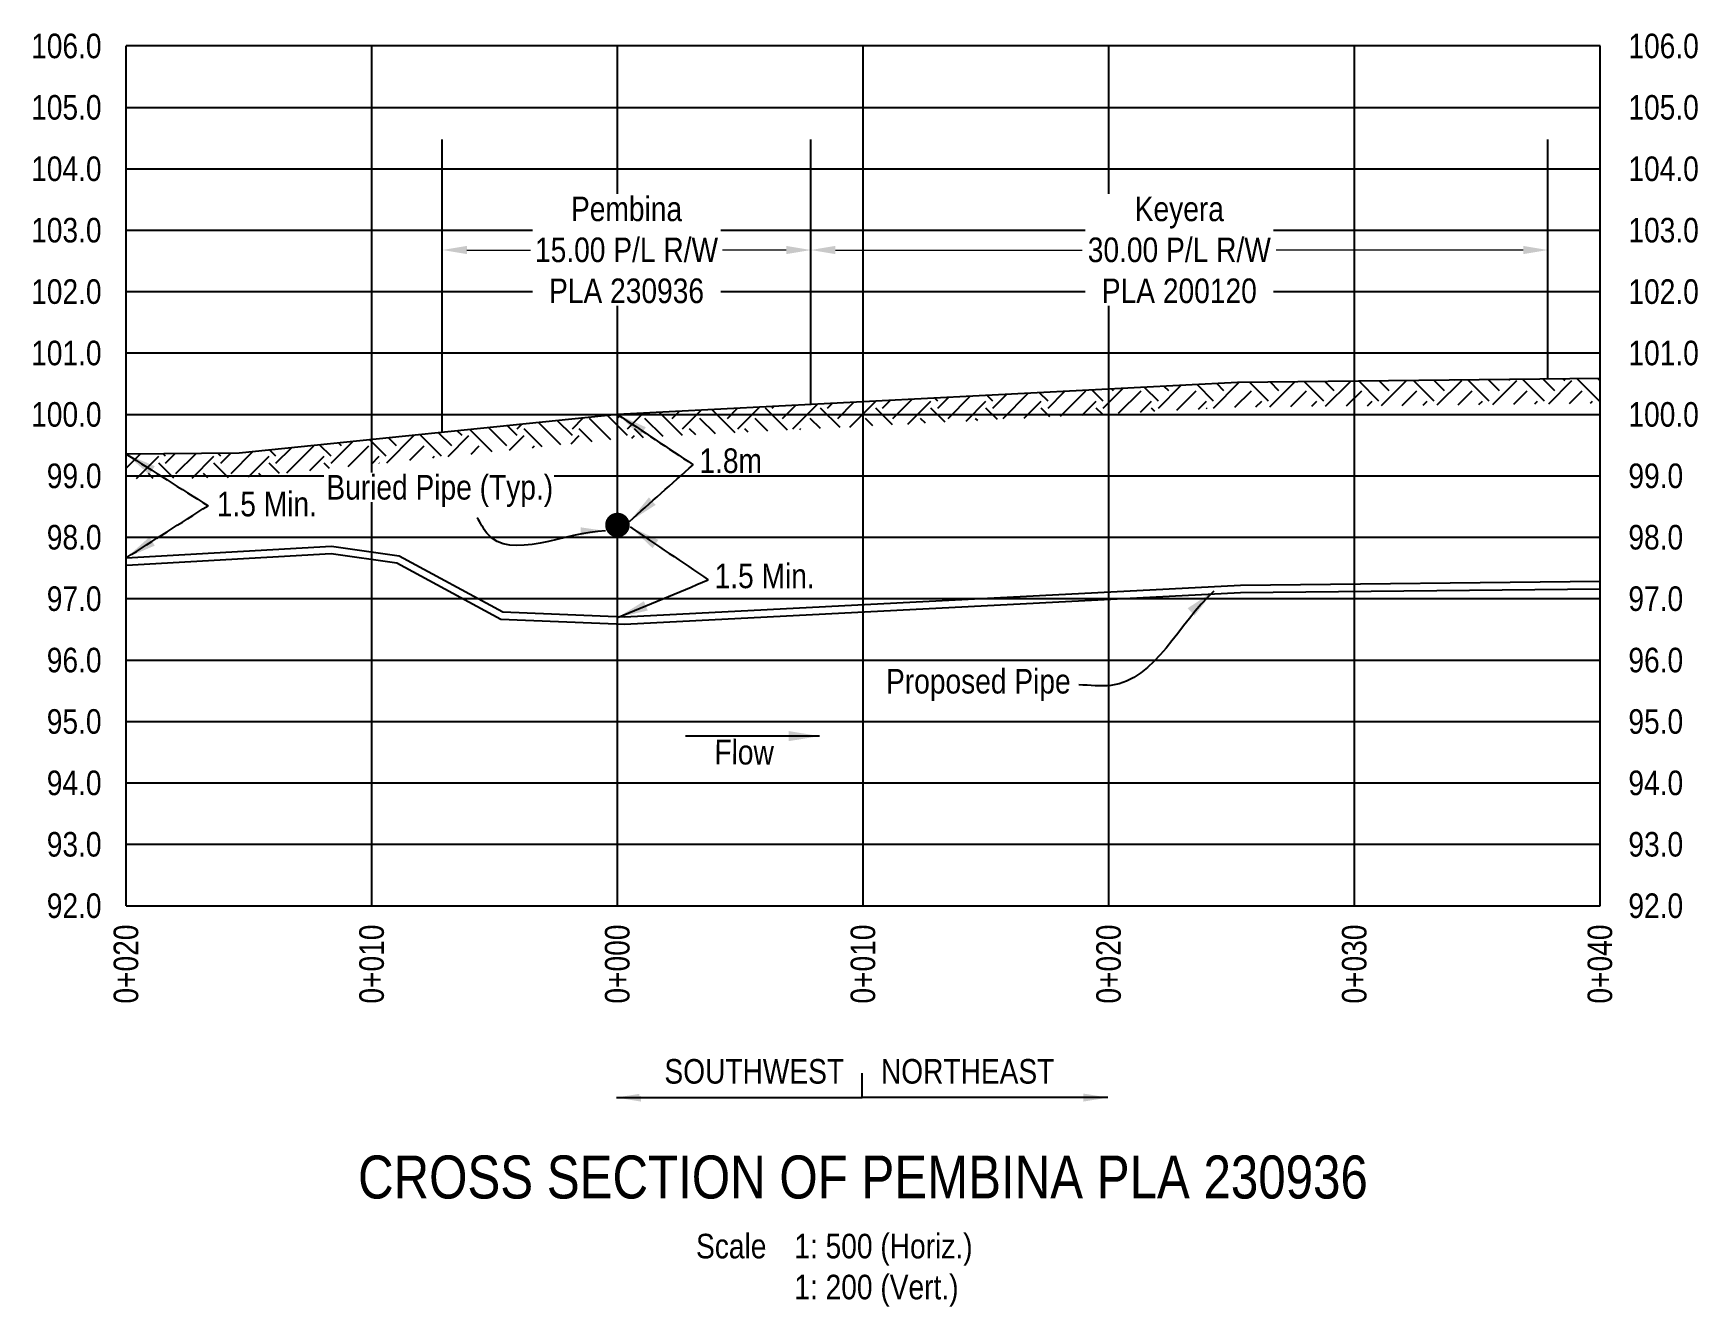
# Model space of a CAD drawing. Extents: x 413456 to 426437, y 6044251 to 6059667.
# Drawn here: x 415259 to 415936, y 6046204 to 6046722 of the extents above; entities that cross this region are included whole.
import ezdxf
from ezdxf.enums import TextEntityAlignment as Align

# ---------------------------------------------------------------- set-up
doc = ezdxf.new("R2010")
doc.units = 0
doc.header["$LTSCALE"] = 5
doc.header["$PDSIZE"] = 0.5
doc.linetypes.add('foc-TOPO', pattern=[1, 0.2, -0.8])
doc.layers.get('Defpoints').update_dxf_attribs({"color": 9})
for name, color, linetype in [('AS-PIPE-UG-T', 44, 'Continuous'), ('CG-NOTES', 7, 'Continuous'), ('DETAIL-T', 7, 'Continuous'), ('L-BD', 7, 'Continuous'), ('L-DETAIL-T', 3, 'Continuous'), ('L-MON', 1, 'Continuous'), ('P-CROSSINGS-GRID', 8, 'Continuous'), ('P-CROSSINGS-GROUND', 48, 'foc-TOPO'), ('P-CROSSINGS-LINE', 3, 'Continuous'), ('P-CROSSINGS-PIPE', 10, 'Continuous'), ('S-T7', 7, 'Continuous')]:
    doc.layers.add(name, color=color, linetype=linetype)
doc.layers.add('F-RW-T', color=190, linetype='Continuous', lineweight=9)
doc.styles.add('140', font='ARIALN.TTF', dxfattribs={"height": 15})
doc.styles.add('80', font='ARIALN.TTF', dxfattribs={"height": 10})
doc.styles.add('80CG', font='ARIALN.TTF', dxfattribs={"height": 10})
doc.styles.add('80L', font='ARIALN.TTF', dxfattribs={"height": 10})
doc.dimstyles.new('COMPASS', dxfattribs={"dimscale": 5, "dimtxt": 10, "dimasz": 2.5, "dimexe": 0.2, "dimexo": 0.0625, "dimgap": 0.5, "dimtad": 0, "dimtih": 1, "dimtoh": 1, "dimzin": 0, "dimdsep": 46, "dimtxsty": '80', "dimcen": 0.1, "dimse1": 1, "dimse2": 1, "dimclrd": 256, "dimclrt": 256, "dimaunit": 1, "dimadec": 4, "dimazin": 0, "dimtfac": 0.06, "dimtofl": 0, "dimtmove": 0, "dimatfit": 1, "dimfxl": 0.2, "dimtolj": 1, "dimtzin": 0, "dimlwd": -1, "dimarcsym": 0})
doc.dimstyles.new('Compass 5 000', dxfattribs={"dimscale": 5, "dimtxt": 9, "dimasz": 2, "dimexe": 0.2, "dimexo": 0.0625, "dimgap": 0.5, "dimtad": 0, "dimtih": 1, "dimtoh": 1, "dimzin": 0, "dimdsep": 46, "dimtxsty": '80CG', "dimcen": 0.1, "dimse1": 1, "dimse2": 1, "dimclrd": 256, "dimclrt": 256, "dimaunit": 1, "dimadec": 4, "dimazin": 0, "dimtfac": 0.06, "dimtofl": 0, "dimtmove": 0, "dimatfit": 1, "dimfxl": 0.2, "dimtolj": 1, "dimtzin": 0, "dimlwd": -1, "dimarcsym": 0})

# ---------------------------------------------------------------- blocks, each defined once
blk = doc.blocks.new('*D205')
at = {"layer": 'Defpoints', "color": 0, "transparency": 16777216}
for p in [(415425.48, 6046630.83), (415575.41, 6046634.04), (415575.41, 6046630.83)]:
    blk.add_point(p, dxfattribs=at)
at = {"layer": 'F-RW-T', "transparency": 16777216}
for p, q in [((415435.48, 6046634.04), (415461.36, 6046634.04)), ((415565.41, 6046634.04), (415539.53, 6046634.04))]:
    blk.add_line(p, q, dxfattribs=at)
for points in [[(415435.48, 6046635.71), (415435.48, 6046632.37), (415425.48, 6046634.04)], [(415565.41, 6046635.71), (415565.41, 6046632.37), (415575.41, 6046634.04)]]:
    blk.add_solid(points, dxfattribs=at)
at = {"layer": 'F-RW-T', "transparency": 16777216, "insert": (415500.45, 6046634.04), "char_height": 10, "attachment_point": 5, "style": '80CG', "bg_fill": 3, "box_fill_scale": 1.1, "bg_fill_color": 256, "bg_fill_true_color": 13158600, "bg_fill_transparency": 0}
blk.add_mtext('\\A1;Pembina\\P15.00 P/L R/W\\PPLA 230936', dxfattribs=at)
blk = doc.blocks.new('*D206')
at = {"layer": 'Defpoints', "color": 0, "transparency": 16777216}
for p in [(415575.41, 6046634.04), (415875.28, 6046634.04), (415875.28, 6046634.04)]:
    blk.add_point(p, dxfattribs=at)
at = {"layer": 'F-RW-T', "transparency": 16777216}
for p, q in [((415585.41, 6046634.04), (415685.88, 6046634.04)), ((415865.28, 6046634.04), (415764.81, 6046634.04))]:
    blk.add_line(p, q, dxfattribs=at)
for points in [[(415585.41, 6046635.71), (415585.41, 6046632.37), (415575.41, 6046634.04)], [(415865.28, 6046635.71), (415865.28, 6046632.37), (415875.28, 6046634.04)]]:
    blk.add_solid(points, dxfattribs=at)
at = {"layer": 'F-RW-T', "transparency": 16777216, "insert": (415725.35, 6046634.04), "char_height": 10, "attachment_point": 5, "style": '80CG', "bg_fill": 3, "box_fill_scale": 1.1, "bg_fill_color": 256, "bg_fill_true_color": 13158600, "bg_fill_transparency": 0}
blk.add_mtext('\\A1;Keyera\\P30.00 P/L R/W\\PPLA 200120', dxfattribs=at)
blk = doc.blocks.new('PLIA')
at = {"color": 255, "const_width": 1}
blk.add_lwpolyline([(-0.5, 0, 1), (0.5, 0, 1)], format="xyb", close=True, dxfattribs=at)
blk = doc.blocks.new('PLIAA')
blk.add_blockref('PLIA', (0, 0))
blk = doc.blocks.new('PLIB')
at = {"color": 1}
blk.add_circle((0, 0), 0.8, dxfattribs=at)
blk = doc.blocks.new('PLIBB')
blk.add_blockref('PLIB', (0, 0))
blk = doc.blocks.new('PLICC')
for name in ['PLIAA', 'PLIBB']:
    blk.add_blockref(name, (0, 0))
blk = doc.blocks.new('SYM_I_PL')
blk.add_blockref('PLICC', (0, 0))

msp = doc.modelspace()

# ---------------------------------------------------------------- hatches: boundary and pattern name
at = {"layer": 'P-CROSSINGS-GROUND'}
h = msp.add_hatch(dxfattribs=at)
h.set_pattern_fill('EARTH', color=256, scale=2.498683, angle=45)
h.set_pattern_definition([(45, (180.826, 2644.396), (2e-15, 22.438813754), [15.86663737, -15.86663737]), (45, (176.618, 2648.603), (2e-15, 22.438813754), [15.86663737, -15.86663737]), (45, (172.411, 2652.81), (2e-15, 22.438813754), [15.86663737, -15.86663737]), (135, (172.411, 2655.615), (-22.438813754, 2e-15), [15.86663737, -15.86663737]), (135, (176.618, 2659.822), (-22.438813754, 2e-15), [15.86663737, -15.86663737]), (135, (180.826, 2664.03), (-22.438813754, 2e-15), [15.86663737, -15.86663737])])
h.paths.add_polyline_path([(415896.536, 6046581.719), (415749.025, 6046580.102), (415496.747, 6046567.152), (415342.9, 6046551.427), (415296.852, 6046551.034), (415296.938, 6046541.039), (415343.452, 6046541.436), (415497.512, 6046557.183), (415749.336, 6046570.109), (415896.646, 6046571.724)])

# ---------------------------------------------------------------- linework, layer by layer
at = {"layer": 'CG-NOTES'}
msp.add_line((415596.343, 6046289.188), (415596.343, 6046299.183), dxfattribs=at)
at = {"layer": 'L-BD', "flags": 128}
for points in [[(415425.478, 6046559.868), (415425.478, 6046678.995)], [(415575.413, 6046571.19), (415575.413, 6046678.995)], [(415875.282, 6046581.486), (415875.282, 6046678.995)]]:
    msp.add_lwpolyline(points, dxfattribs=at)
at = {"layer": 'P-CROSSINGS-GRID', "color": 8}
for p, q in [((415296.852, 6046367.257), (415296.852, 6046717.073)), ((415396.8, 6046367.257), (415396.8, 6046717.073)), ((415496.747, 6046367.257), (415496.747, 6046717.073)), ((415596.694, 6046367.257), (415596.694, 6046717.073)), ((415696.642, 6046367.257), (415696.642, 6046717.073)), ((415796.589, 6046367.257), (415796.589, 6046717.073)), ((415896.536, 6046367.257), (415896.536, 6046717.073)), ((415296.852, 6046692.086), (415896.536, 6046692.086)), ((415296.852, 6046667.099), (415896.536, 6046667.099)), ((415296.852, 6046642.113), (415896.536, 6046642.113)), ((415296.852, 6046617.126), (415896.536, 6046617.126)), ((415296.852, 6046592.139), (415896.536, 6046592.139)), ((415296.852, 6046567.152), (415896.536, 6046567.152)), ((415296.852, 6046542.165), (415896.536, 6046542.165)), ((415296.852, 6046517.178), (415896.536, 6046517.178)), ((415296.852, 6046492.192), (415896.536, 6046492.192)), ((415296.852, 6046467.205), (415896.536, 6046467.205)), ((415296.852, 6046442.218), (415896.536, 6046442.218)), ((415296.852, 6046417.231), (415896.536, 6046417.231)), ((415296.852, 6046392.244), (415896.536, 6046392.244))]:
    msp.add_line(p, q, dxfattribs=at)
for points in [[(415896.536, 6046717.073), (415296.852, 6046717.073)], [(415296.852, 6046367.257), (415896.536, 6046367.257)]]:
    msp.add_lwpolyline(points, dxfattribs=at)
at = {"layer": 'P-CROSSINGS-LINE'}
msp.add_lwpolyline([(415896.536, 6046581.719), (415749.025, 6046580.102), (415496.747, 6046567.152), (415342.9, 6046551.427), (415296.852, 6046551.034)], dxfattribs=at)
at = {"layer": 'P-CROSSINGS-PIPE'}
for points in [[(415296.852, 6046508.78), (415380.416, 6046513.53), (415407.921, 6046509.659), (415450.147, 6046486.82), (415499.615, 6046484.766), (415750.192, 6046497.629), (415896.536, 6046499.233)], [(415297.023, 6046505.786), (415380.291, 6046510.519), (415406.969, 6046506.765), (415449.33, 6046483.853), (415499.63, 6046481.764), (415750.285, 6046494.631), (415896.569, 6046496.235)]]:
    msp.add_lwpolyline(points, dxfattribs=at)

# ---------------------------------------------------------------- block references
at = {"layer": 'L-MON', "xscale": 4.997366099999905, "yscale": 4.997366099999905, "zscale": 4.997366099999905}
msp.add_blockref('SYM_I_PL', (415496.747, 6046522.152), dxfattribs=at)

# ---------------------------------------------------------------- texts
at = {"style": '80'}
for s, p in [('0+020', (415296.765, 6046359.593)), ('0+010', (415396.713, 6046359.593)), ('0+000', (415496.66, 6046359.593)), ('0+010', (415596.607, 6046359.593)), ('0+020', (415696.555, 6046359.593)), ('0+030', (415796.502, 6046359.593)), ('0+040', (415896.449, 6046359.593))]:
    msp.add_text(s, height=9.9947, rotation=90, dxfattribs=at).set_placement(p, align=Align.MIDDLE_RIGHT)
at = {"width": 39.85389, "attachment_point": 1, "style": '80'}
for s, insert, char_height in [('\\pxql;1.8m', (415530.101, 6046553.309), 9.9947), ('\\pxql;1.5 Min.', (415333.748, 6046535.682), 9.99473), ('\\pxql;1.5 Min.', (415536.279, 6046506.437), 9.99473)]:
    msp.add_mtext(s, dxfattribs=dict(at, insert=insert, char_height=char_height))
at = {"layer": 'DETAIL-T', "insert": (415528.723, 6046233.758), "char_height": 9.99473, "attachment_point": 1, "style": '80L'}
msp.add_mtext_dynamic_manual_height_columns('Scale^I1: 500 (Horiz.)\\P^I1: 200 (Vert.)', width=216.80138, gutter_width=44.937, heights=[0], dxfattribs=at)
at = {"layer": 'L-BD', "style": '80'}
msp.add_text('Proposed Pipe', height=9.99473, dxfattribs=at).set_placement((415606.029, 6046450.584), align=Align.BOTTOM_LEFT)
msp.add_text('Flow', height=9.9947, rotation=359.345989, dxfattribs=at).set_placement((415536.119, 6046421.853), align=Align.BOTTOM_LEFT)
at = {"layer": 'L-DETAIL-T', "insert": (415596.623, 6046265.614), "char_height": 17.49078, "width": 453.1967, "attachment_point": 2, "rotation": 0, "style": '140'}
msp.add_mtext('CROSS SECTION OF PEMBINA PLA 230936', dxfattribs=at)
at = {"layer": 'S-T7', "style": '80'}
for s, p in [('106.0', (415286.858, 6046717.073)), ('105.0', (415286.858, 6046692.086)), ('104.0', (415286.858, 6046667.099)), ('103.0', (415286.858, 6046642.113)), ('102.0', (415286.858, 6046617.126)), ('101.0', (415286.858, 6046592.139)), ('100.0', (415286.858, 6046567.152)), ('99.0', (415286.858, 6046542.165)), ('98.0', (415286.858, 6046517.178)), ('97.0', (415286.858, 6046492.192)), ('96.0', (415286.858, 6046467.205)), ('95.0', (415286.858, 6046442.218)), ('94.0', (415286.858, 6046417.231)), ('93.0', (415286.858, 6046392.244)), ('92.0', (415286.858, 6046367.257))]:
    msp.add_text(s, height=9.9947, dxfattribs=at).set_placement(p, align=Align.MIDDLE_RIGHT)
for s, p in [('106.0', (415908.061, 6046717.073)), ('105.0', (415908.061, 6046692.086)), ('104.0', (415908.061, 6046667.099)), ('103.0', (415908.061, 6046642.113)), ('102.0', (415908.061, 6046617.126)), ('101.0', (415908.061, 6046592.139)), ('100.0', (415908.061, 6046567.152)), ('99.0', (415908.061, 6046542.165)), ('98.0', (415908.061, 6046517.178)), ('97.0', (415908.061, 6046492.192)), ('96.0', (415908.061, 6046467.205)), ('95.0', (415908.061, 6046442.218)), ('94.0', (415908.061, 6046417.231)), ('93.0', (415908.061, 6046392.244)), ('92.0', (415908.061, 6046367.257))]:
    msp.add_text(s, height=9.9947, dxfattribs=at).set_placement(p, align=Align.MIDDLE_LEFT)

# ---------------------------------------------------------------- leaders
at = {"path_type": 1}
for points in [[(415496.747, 6046567.152), (415527.521, 6046546.671)], [(415296.852, 6046551.034), (415330.171, 6046529.993)], [(415501.586, 6046523.527), (415527.521, 6046546.671)], [(415296.852, 6046508.78), (415330.171, 6046529.993)], [(415501.883, 6046521.449), (415533.699, 6046499.8)], [(415496.747, 6046484.473), (415533.699, 6046499.8)]]:
    msp.add_leader(points, dimstyle='COMPASS', override={"dimgap": 0.5, "dimtad": 0}, dxfattribs=at)
at = {"layer": 'CG-NOTES', "path_type": 1}
for points in [[(415496.395, 6046289.188), (415596.343, 6046289.188)], [(415696.29, 6046289.188), (415596.343, 6046289.188)]]:
    msp.add_leader(points, dimstyle='Compass 5 000', override={"dimgap": 0.5, "dimtad": 0}, dxfattribs=at)
at = {"layer": 'L-BD', "path_type": 1}
for points, dimstyle in [([(415491.826, 6046519.749), (415443.627, 6046518.843), (415439.68, 6046525.119)], 'Compass 5 000'), ([(415739.345, 6046495.22), (415697.536, 6046456.9), (415684.526, 6046457.069)], 'COMPASS'), ([(415578.93, 6046436.255), (415524.378, 6046436.255)], 'COMPASS')]:
    msp.add_leader(points, dimstyle=dimstyle, override={"dimgap": 0.5, "dimtad": 0}, dxfattribs=at)

# ---------------------------------------------------------------- next in the draw order: texts
at = {"color": 3, "style": '80', "bg_fill": 2}
for s, insert, char_height, width, attachment_point in [('WEST', (415588.979, 6046304.861), 9.9947, 78.39, 3), ('\\pxql;NORTHEAST', (415603.929, 6046304.861), 9.99473, 71.75862, 1)]:
    msp.add_mtext(s, dxfattribs=dict(at, insert=insert, char_height=char_height, width=width, attachment_point=attachment_point))
at = {"layer": 'AS-PIPE-UG-T', "insert": (415378.321, 6046542.496), "char_height": 9.99473, "width": 91.67515, "attachment_point": 1, "style": '80', "bg_fill": 3, "box_fill_scale": 1.1, "bg_fill_color": 256, "bg_fill_transparency": 0}
msp.add_mtext('Buried Pipe (Typ.)', dxfattribs=at)

# ---------------------------------------------------------------- next in the draw order: dimensions: what is measured, and where the dimension line sits
at = {"layer": 'F-RW-T', "color": 6}
dim = msp.add_aligned_dim(p1=(415425.478, 6046630.834), p2=(415575.413, 6046630.834), distance=3.204, text='Pembina\\P15.00 P/L R/W\\PPLA 230936', dimstyle='Compass 5 000', override={"dimtfill": 1}, dxfattribs=at)
dim.commit()
dim.dimension.update_dxf_attribs({"geometry": '*D205', "text_midpoint": (415500.445, 6046634.038)})

# ---------------------------------------------------------------- next in the draw order: texts
at = {"color": 3, "insert": (415588.979, 6046304.861), "char_height": 9.9947, "width": 78.39, "attachment_point": 3, "style": '80', "bg_fill": 2}
msp.add_mtext('SOUTHWEST', dxfattribs=at)

# ---------------------------------------------------------------- next in the draw order: dimensions: what is measured, and where the dimension line sits
at = {"layer": 'F-RW-T', "color": 6}
dim = msp.add_aligned_dim(p1=(415575.413, 6046634.038), p2=(415875.282, 6046634.038), distance=0, text='Keyera\\P30.00 P/L R/W\\PPLA 200120', dimstyle='Compass 5 000', override={"dimtfill": 1}, dxfattribs=at)
dim.commit()
dim.dimension.update_dxf_attribs({"geometry": '*D206', "text_midpoint": (415725.347, 6046634.038)})

doc.saveas('drawing.dxf')
